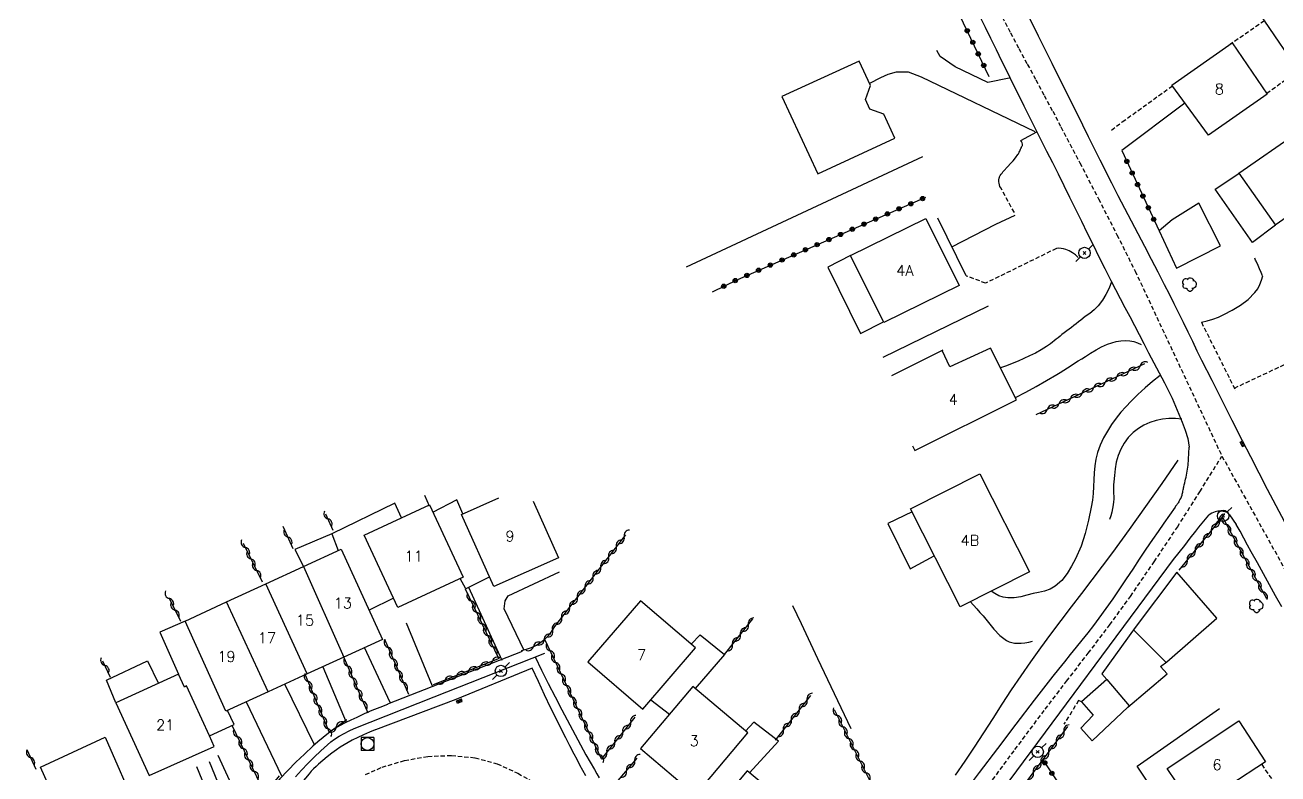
# Model space of a CAD drawing. Header units: millimetres. Extents: x 147000 to 148000, y 141000 to 142001.
# Drawn here: x 147290 to 147437.1, y 141813.2 to 141901.1 of the extents above; entities that cross this region are included whole.
import ezdxf
from ezdxf.enums import TextEntityAlignment as Align

# ---------------------------------------------------------------- set-up
doc = ezdxf.new("R2010")
doc.units = ezdxf.units.MM
doc.linetypes.add('DASHED', pattern=[0.75, 0.5, -0.25])
doc.layers.get('0').update_dxf_attribs({"linetype": 'CONTINUOUS'})
for name, color, linetype in [('W0001', 6, 'DASHED'), ('W0008', 7, 'CONTINUOUS'), ('W0014', 7, 'CONTINUOUS'), ('W0017', 7, 'CONTINUOUS'), ('W0071', 7, 'CONTINUOUS'), ('W0101', 7, 'CONTINUOUS'), ('W0104', 1, 'CONTINUOUS'), ('W0112', 1, 'DASHED'), ('W0300', 7, 'CONTINUOUS'), ('W0310', 3, 'CONTINUOUS'), ('W0323', 7, 'CONTINUOUS'), ('W0333', 7, 'CONTINUOUS'), ('W0401', 7, 'CONTINUOUS'), ('W0420', 7, 'CONTINUOUS'), ('W0473', 7, 'CONTINUOUS'), ('W0991', 7, 'CONTINUOUS'), ('W1102', 7, 'CONTINUOUS')]:
    doc.layers.add(name, color=color, linetype=linetype)
doc.styles.get("Standard").update_dxf_attribs({"font": 'romans.shx', "width": 0.85})

# ---------------------------------------------------------------- blocks, each defined once
blk = doc.blocks.new('T401')
for p, q in [((-0.3, 0.3), (0, 0.3)), ((-0.3, -0.25), (-0.3, 0.3)), ((-0.3, 0.15), (0, 0.15)), ((-0.3, 0), (0, 0)), ((0, 0.3), (0, -0.25)), ((-0.3, -0.15), (0, -0.15)), ((-0.3, -0.25), (-0.3, -0.3)), ((-0.3, -0.3), (0, -0.3)), ((0, -0.3), (0, -0.25))]:
    blk.add_line(p, q)
blk = doc.blocks.new('T473')
for p, q in [((-0.166667, 0.166667), (0.166667, -0.166667)), ((-0.166667, -0.166667), (0.166667, 0.166667)), ((0.500001, 0.500001), (1.000002, 1.000002)), ((-1.000002, -1.000002), (-0.500001, -0.500001))]:
    blk.add_line(p, q)
blk.add_ellipse((0, 0), major_axis=(0.471405, 0.471405), ratio=1, start_param=5.4977871438, end_param=11.780972451)
blk = doc.blocks.new('T300')
for p, q in [((-0.8, 0.51), (-0.86, 0.34)), ((-0.86, 0.34), (-0.86, 0.17)), ((-0.86, 0.17), (-0.74, 0.06)), ((-0.69, 0.63), (-0.8, 0.51)), ((-0.8, -0.06), (-0.74, 0.06)), ((-0.74, 0.06), (-0.69, 0.11)), ((-0.57, 0.69), (-0.69, 0.63)), ((-0.46, 0.69), (-0.57, 0.69)), ((-0.29, 0.63), (-0.46, 0.69)), ((-0.29, 0.63), (-0.17, 0.74)), ((-0.23, 0.57), (-0.29, 0.63)), ((-0.17, 0.74), (-0.06, 0.8)), ((-0.06, 0.8), (0.06, 0.8)), ((0.06, 0.8), (0.23, 0.74)), ((0.23, 0.74), (0.34, 0.63)), ((0.34, 0.63), (0.4, 0.51)), ((0.46, 0.46), (0.34, 0.46)), ((0.4, 0.51), (0.4, 0.46)), ((0.57, 0.4), (0.46, 0.46)), ((0.57, 0.4), (0.69, 0.29)), ((0.69, 0.29), (0.74, 0.17)), ((0.74, 0.06), (0.69, -0.17)), ((0.74, 0.17), (0.74, 0.06)), ((-0.8, -0.17), (-0.8, -0.06)), ((-0.8, -0.23), (-0.8, -0.17)), ((-0.74, -0.34), (-0.8, -0.23)), ((-0.69, -0.4), (-0.74, -0.34)), ((-0.51, -0.46), (-0.69, -0.4)), ((-0.4, -0.46), (-0.51, -0.46)), ((-0.4, -0.46), (-0.34, -0.46)), ((-0.34, -0.46), (-0.34, -0.4)), ((-0.34, -0.51), (-0.34, -0.46)), ((-0.29, -0.63), (-0.34, -0.51)), ((-0.17, -0.74), (-0.29, -0.63)), ((-0.06, -0.8), (-0.17, -0.74)), ((0.06, -0.8), (-0.06, -0.8)), ((0.17, -0.74), (0.06, -0.8)), ((0.23, -0.69), (0.17, -0.74)), ((0.29, -0.46), (0.23, -0.46)), ((0.29, -0.63), (0.23, -0.69)), ((0.46, -0.4), (0.29, -0.46)), ((0.34, -0.51), (0.29, -0.63)), ((0.34, -0.51), (0.34, -0.46)), ((0.57, -0.34), (0.46, -0.4)), ((0.63, -0.29), (0.57, -0.34)), ((0.69, -0.17), (0.63, -0.29))]:
    blk.add_line(p, q)
blk = doc.blocks.new('T420')
for p, q in [((0.75, 0.75), (-0.75, 0.75)), ((-0.75, 0.75), (-0.75, -0.75)), ((0.75, 0.75), (0.75, -0.75)), ((0.75, -0.75), (-0.75, -0.75))]:
    blk.add_line(p, q)
blk.add_ellipse((0, 0), major_axis=(-0.53, 0.53), ratio=1, start_param=3.926991, end_param=10.210176)
blk = doc.blocks.new('t310o')
at = {"color": 0, "linetype": 'Continuous'}
for centre, start, end in [((-0.5, 0.38), 216.8699, 323.1304), ((0.5, -0.37), 36.8699, 143.1303)]:
    blk.add_arc(centre, 0.625, start, end, dxfattribs=at)
blk = doc.blocks.new('t323o')
at = {"color": 0, "linetype": 'Continuous'}
for radius in [0.25, 0.15]:
    blk.add_circle((0, 0), radius, dxfattribs=at)

msp = doc.modelspace()

# ---------------------------------------------------------------- linework, layer by layer
at = {"layer": 'W0001'}
for points in [[(147404.73, 141902.1), (147405.7, 141900.24), (147406.68, 141898.4), (147407.67, 141896.56), (147408.67, 141894.72), (147409.66, 141892.88), (147410.65, 141891.03), (147411.62, 141889.18), (147413.83, 141884.97), (147416.02, 141880.75), (147418.19, 141876.52), (147420.32, 141872.27), (147430.51, 141850.55)], [(147381.09, 141785.6), (147395.47, 141801.95), (147399.14, 141806.59), (147402.7, 141811.32), (147406.22, 141816.08), (147409.76, 141820.82), (147412.28, 141824.11), (147414.82, 141827.4), (147417.33, 141830.7), (147419.77, 141834.07), (147422.56, 141838.12), (147425.28, 141842.21), (147427.93, 141846.36), (147430.51, 141850.55)], [(147430.51, 141850.55), (147442.05, 141829.78)], [(147330, 141813.15), (147331.94, 141814.01), (147334.58, 141814.81), (147337.31, 141815.28), (147340.08, 141815.4), (147342.85, 141815.12), (147345.44, 141814.41), (147347.88, 141813.31), (147350.17, 141811.97)]]:
    msp.add_lwpolyline(points, dxfattribs=at)
at = {"layer": 'W0008'}
for points in [[(147437.89, 141842.77), (147436.86, 141844.7), (147435.86, 141846.61), (147434.87, 141848.52), (147433.89, 141850.44), (147432.91, 141852.35), (147431.72, 141854.7), (147430.53, 141857.05), (147429.35, 141859.4), (147428.17, 141861.76), (147427.62, 141862.87), (147427.08, 141863.98), (147426.53, 141865.09), (147425.99, 141866.21), (147425.44, 141867.32), (147424.89, 141868.43), (147424.34, 141869.54), (147423.78, 141870.65), (147423.02, 141872.15), (147422.24, 141873.64), (147421.46, 141875.13), (147420.68, 141876.62), (147419.9, 141878.11), (147419.12, 141879.6), (147418.34, 141881.09), (147417.58, 141882.59), (147416.21, 141885.3), (147414.86, 141888.02), (147413.51, 141890.75), (147412.17, 141893.47), (147410.58, 141896.65), (147409, 141899.83), (147407.42, 141903.02)], [(147402.06, 141902.22), (147402.71, 141900.9), (147403.35, 141899.59), (147404, 141898.27), (147404.64, 141896.96), (147405.29, 141895.65), (147405.94, 141894.33), (147406.59, 141893.02), (147407.25, 141891.68), (147407.92, 141890.35), (147408.6, 141889.01), (147409.27, 141887.67), (147409.94, 141886.34), (147410.61, 141885), (147411.28, 141883.66), (147411.95, 141882.32), (147412.64, 141880.93), (147413.33, 141879.53), (147414.02, 141878.13), (147414.7, 141876.73), (147415.39, 141875.34), (147416.08, 141873.94), (147416.77, 141872.55), (147417.48, 141871.15), (147418.02, 141870.09), (147418.57, 141869.03), (147419.13, 141867.97), (147419.69, 141866.92), (147420.25, 141865.86), (147420.81, 141864.81), (147421.36, 141863.75), (147421.91, 141862.68), (147422.83, 141860.9), (147423.77, 141859.13), (147424.67, 141857.33), (147425.47, 141855.48), (147425.85, 141854.54), (147426.21, 141853.59), (147426.5, 141852.6), (147426.65, 141851.57)], [(147425.49, 141845.24), (147425.59, 141845.41), (147425.68, 141845.58), (147425.76, 141845.76), (147425.83, 141845.94), (147425.86, 141846.06), (147425.89, 141846.18), (147425.92, 141846.31), (147425.94, 141846.43), (147425.97, 141846.56), (147425.99, 141846.68), (147426.01, 141846.8), (147426.03, 141846.93), (147426.09, 141847.16), (147426.14, 141847.39), (147426.2, 141847.62), (147426.25, 141847.85), (147426.31, 141848.08), (147426.36, 141848.31), (147426.4, 141848.54), (147426.44, 141848.78), (147426.53, 141849.47), (147426.6, 141850.17), (147426.64, 141850.87), (147426.65, 141851.57)], [(147425.49, 141845.24), (147425.44, 141845.15), (147425.38, 141845.07), (147425.32, 141844.98), (147425.26, 141844.9), (147425.2, 141844.81), (147425.13, 141844.73), (147425.07, 141844.65), (147425.01, 141844.56), (147424.35, 141843.61), (147423.69, 141842.66), (147423.03, 141841.7), (147422.38, 141840.75), (147421.59, 141839.6), (147420.81, 141838.44), (147420.04, 141837.28), (147419.27, 141836.11), (147418.49, 141834.96), (147417.7, 141833.8), (147416.9, 141832.66), (147416.08, 141831.53), (147415.42, 141830.66), (147414.76, 141829.79), (147414.08, 141828.94), (147413.4, 141828.09), (147412.71, 141827.24), (147412.02, 141826.4), (147411.34, 141825.54), (147410.67, 141824.69), (147408.49, 141821.87), (147406.33, 141819.05), (147404.18, 141816.22), (147402.03, 141813.38), (147400.86, 141811.82)], [(147431.41, 141843.65), (147431.32, 141843.74), (147431.22, 141843.82), (147431.12, 141843.9), (147431, 141843.96), (147430.84, 141844.01), (147430.66, 141844.05), (147430.49, 141844.06), (147430.32, 141844.07), (147430.17, 141844.07), (147430.02, 141844.06), (147429.87, 141844.03), (147429.72, 141844), (147429.52, 141843.92), (147429.32, 141843.83), (147429.13, 141843.72), (147428.96, 141843.6)], [(147424.83, 141838.38), (147425.49, 141839.22), (147426.14, 141840.05), (147426.79, 141840.89), (147427.45, 141841.72), (147427.82, 141842.19), (147428.2, 141842.66), (147428.58, 141843.13), (147428.96, 141843.6)], [(147431.41, 141843.65), (147432.17, 141842.51)], [(147437.53, 141832.86), (147436.81, 141834.15), (147436.1, 141835.43), (147435.39, 141836.72), (147434.68, 141838), (147433.96, 141839.29), (147433.52, 141840.1), (147433.08, 141840.91), (147432.64, 141841.71), (147432.17, 141842.51)], [(147404.74, 141811.33), (147424.83, 141838.38)], [(147349.55, 141825.63), (147340.58, 141821.98), (147331.16, 141818.42)], [(147355.85, 141813), (147355.48, 141813.61), (147355.14, 141814.25), (147354.82, 141814.9), (147354.49, 141815.55), (147353.99, 141816.51), (147353.49, 141817.47), (147353, 141818.43), (147352.52, 141819.4), (147351.76, 141820.95), (147351.01, 141822.5), (147350.28, 141824.07), (147349.55, 141825.63)], [(147331.14, 141818.39), (147330.45, 141818.12), (147329.76, 141817.82), (147329.09, 141817.51), (147328.42, 141817.17), (147327.95, 141816.91), (147327.49, 141816.64), (147327.03, 141816.35), (147326.59, 141816.05), (147326.04, 141815.66), (147325.5, 141815.24), (147324.98, 141814.81), (147324.47, 141814.37), (147324.18, 141814.1), (147323.9, 141813.82), (147323.63, 141813.53), (147323.36, 141813.23)], [(147323.36, 141813.23), (147321.02, 141810.47)]]:
    msp.add_lwpolyline(points, dxfattribs=at)
at = {"layer": 'W0014'}
for points in [[(147435.5, 141901.62), (147439.45, 141895.8)], [(147348.37, 141827.61), (147332.59, 141821.4)], [(147338.06, 141822.29), (147351.02, 141827.42)], [(147349.89, 141826.96), (147350.66, 141825.4), (147351.44, 141823.84), (147352.24, 141822.29), (147353.04, 141820.74), (147353.97, 141818.98), (147354.9, 141817.22), (147355.85, 141815.47), (147356.85, 141813.75), (147357.14, 141813.25), (147357.43, 141812.76)], [(147328.66, 141818.54), (147338.06, 141822.29)], [(147332.58, 141821.39), (147331.66, 141821.03), (147330.75, 141820.66), (147329.85, 141820.27), (147328.96, 141819.86), (147328.28, 141819.54), (147327.6, 141819.21), (147326.93, 141818.86), (147326.28, 141818.47), (147325.63, 141818.01), (147325.01, 141817.52), (147324.41, 141817), (147323.82, 141816.47), (147322.82, 141815.55), (147321.83, 141814.59), (147320.87, 141813.62), (147319.93, 141812.63), (147319.25, 141811.88), (147318.59, 141811.12), (147317.94, 141810.35), (147317.31, 141809.57)], [(147321.77, 141812.87), (147322.49, 141813.65), (147323.22, 141814.43), (147323.96, 141815.2), (147324.73, 141815.94), (147325.12, 141816.3), (147325.52, 141816.65), (147325.93, 141816.99), (147326.36, 141817.3), (147326.91, 141817.65), (147327.48, 141817.98), (147328.06, 141818.27), (147328.66, 141818.54)]]:
    msp.add_lwpolyline(points, dxfattribs=at)
at = {"layer": 'W0017'}
for points in [[(147426.17, 141891.96), (147418.78, 141886.42)], [(147406.91, 141887.6), (147408.79, 141888.61)], [(147398.82, 141875.12), (147403.99, 141877.76), (147406.24, 141878.82)], [(147435.28, 141871.7), (147435.11, 141872.11), (147434.94, 141872.52), (147434.77, 141872.93), (147434.58, 141873.33), (147434.53, 141873.44), (147434.47, 141873.55), (147434.42, 141873.66), (147434.36, 141873.77)], [(147417.55, 141871), (147417.26, 141870.25), (147416.9, 141869.52), (147416.48, 141868.84), (147415.99, 141868.2), (147415.53, 141867.72), (147415.01, 141867.3), (147414.47, 141866.91), (147413.95, 141866.51), (147413.68, 141866.29), (147413.4, 141866.08), (147413.13, 141865.86), (147412.85, 141865.65), (147412.57, 141865.44), (147412.29, 141865.23), (147412.01, 141865.02), (147411.74, 141864.8), (147411.51, 141864.63), (147411.29, 141864.44), (147411.07, 141864.26), (147410.84, 141864.08), (147410.62, 141863.9), (147410.39, 141863.72), (147410.16, 141863.55), (147409.92, 141863.39), (147409.28, 141863), (147408.62, 141862.64), (147407.94, 141862.3), (147407.26, 141861.98), (147406.59, 141861.68), (147405.91, 141861.4), (147405.21, 141861.14), (147404.52, 141860.91)], [(147428.1, 141866.26), (147428.78, 141866.41), (147429.46, 141866.61), (147430.11, 141866.86), (147430.75, 141867.15), (147431.73, 141867.68), (147432.69, 141868.25), (147433.59, 141868.93), (147434.38, 141869.74), (147434.71, 141870.19), (147434.97, 141870.67), (147435.17, 141871.19), (147435.3, 141871.72)], [(147406.27, 141857.41), (147407.5, 141858.06), (147408.72, 141858.72), (147409.92, 141859.41), (147411.12, 141860.11), (147411.54, 141860.37), (147411.96, 141860.63), (147412.38, 141860.9), (147412.8, 141861.17), (147413.21, 141861.44), (147413.63, 141861.71), (147414.05, 141861.97), (147414.48, 141862.23), (147415.1, 141862.61), (147415.74, 141863), (147416.39, 141863.37), (147417.07, 141863.67), (147417.58, 141863.85), (147418.11, 141863.99), (147418.66, 141864.09), (147419.21, 141864.12), (147419.69, 141864.09), (147420.16, 141864), (147420.61, 141863.85), (147421.05, 141863.66)], [(147423.27, 141859.99), (147422.37, 141859.29), (147421.5, 141858.56), (147420.66, 141857.79), (147419.84, 141856.98), (147419.23, 141856.34), (147418.64, 141855.68), (147418.08, 141854.98), (147417.56, 141854.26), (147417.08, 141853.48), (147416.63, 141852.67), (147416.23, 141851.84), (147415.92, 141850.97), (147415.73, 141850.18), (147415.6, 141849.38), (147415.52, 141848.57), (147415.48, 141847.76), (147415.44, 141846.96), (147415.39, 141846.16), (147415.31, 141845.36), (147415.18, 141844.56), (147414.84, 141843.01), (147414.46, 141841.47), (147413.98, 141839.95), (147413.34, 141838.49), (147412.87, 141837.6), (147412.35, 141836.74), (147411.71, 141835.94), (147410.94, 141835.26), (147410.34, 141834.92), (147409.67, 141834.7), (147409, 141834.54), (147408.35, 141834.39), (147407.63, 141834.2), (147406.89, 141834.01), (147406.14, 141833.88), (147405.37, 141833.89), (147404.84, 141833.98), (147404.33, 141834.15), (147403.85, 141834.39), (147403.41, 141834.69)], [(147425.81, 141854.86), (147425.05, 141854.94), (147424.29, 141854.94), (147423.53, 141854.86), (147422.79, 141854.7), (147422.06, 141854.47), (147421.36, 141854.17), (147420.7, 141853.79), (147420.09, 141853.32), (147419.52, 141852.72), (147419.05, 141852.05), (147418.66, 141851.34), (147418.33, 141850.59), (147418.1, 141849.83), (147417.97, 141849.06), (147417.89, 141848.28), (147417.82, 141847.51), (147417.8, 141847.17), (147417.79, 141846.83), (147417.79, 141846.5), (147417.8, 141846.16), (147417.81, 141845.82), (147417.81, 141845.49), (147417.79, 141845.15), (147417.75, 141844.81), (147417.68, 141844.38), (147417.59, 141843.95), (147417.47, 141843.53), (147417.32, 141843.11)], [(147348.61, 141827.71), (147346.28, 141832.61), (147346.38, 141833.56), (147346.74, 141834.14), (147352.74, 141836.95)], [(147346.04, 141826.55), (147342.11, 141835.12)], [(147400.98, 141833.46), (147401.36, 141833.03), (147401.73, 141832.61), (147402.11, 141832.19), (147402.49, 141831.77), (147403.12, 141831.02), (147403.74, 141830.23), (147404.43, 141829.48), (147405.24, 141828.87), (147405.53, 141828.73), (147405.84, 141828.64), (147406.15, 141828.59), (147406.47, 141828.56), (147406.93, 141828.56), (147407.39, 141828.6), (147407.84, 141828.69), (147408.28, 141828.83)], [(147334.76, 141830.96), (147337.82, 141823.56)], [(147332.9, 141821.6), (147329.87, 141828.05)], [(147324.97, 141825.8), (147327.7, 141819.32)], [(147324.02, 141816.65), (147320.51, 141823.76)], [(147315.97, 141821.68), (147320.11, 141813)], [(147311.63, 141814.69), (147314.74, 141807.13)], [(147312.67, 141815.44), (147315.6, 141809.06), (147315.7, 141808.26)], [(147313.69, 141805.57), (147310.2, 141814.07)]]:
    msp.add_lwpolyline(points, dxfattribs=at)
at = {"layer": 'W0071'}
for points in [[(147405.54, 141894.92), (147403.05, 141894.39), (147399.2, 141896.26), (147397.44, 141897.46), (147397.04, 141898.16), (147397.06, 141898.15)], [(147389.2, 141894.33), (147390.48, 141894.99), (147391.33, 141895.39), (147392.31, 141895.64), (147393.68, 141895.65), (147395.2, 141895.08), (147408.57, 141888.64)]]:
    msp.add_lwpolyline(points, dxfattribs=at)
at = {"layer": 'W0101'}
for points in [[(147431.72, 141899.04), (147435.84, 141893.05), (147428.92, 141888.21), (147424.64, 141894.09)], [(147383.09, 141883.67), (147392.11, 141887.87), (147390.82, 141890.69), (147389.19, 141891.29), (147388.67, 141892.42), (147389.27, 141894.03), (147387.95, 141896.92), (147378.86, 141892.77)], [(147395.75, 141878.44), (147399.66, 141870.57), (147390.83, 141866.22), (147386.92, 141874.09)], [(147402.11, 141848.45), (147407.92, 141836.97), (147399.77, 141832.85), (147393.96, 141844.33)], [(147341.44, 141836.31), (147333.78, 141832.76), (147329.84, 141841.27), (147337.5, 141844.82)], [(147362.25, 141833.56), (147356.09, 141826.38), (147362.56, 141820.83), (147368.72, 141828.02)], [(147362.27, 141816.19), (147368.73, 141810.75), (147374.86, 141818.03), (147368.4, 141823.47)], [(147424.1, 141813.86), (147432.48, 141819.44), (147435.61, 141814.63), (147427.24, 141809.17)], [(147291.83, 141814.03), (147299.45, 141817.53), (147303.23, 141808.87), (147295.67, 141805.45)], [(147368.72, 141806.35), (147375.21, 141800.93), (147381.27, 141808.18), (147374.78, 141813.6)]]:
    msp.add_lwpolyline(points, close=True, dxfattribs=at)
for points in [[(147432.5, 141883.74), (147439.28, 141888.47)], [(147439.28, 141888.47), (147443.58, 141882.37), (147436.78, 141877.65)], [(147432.5, 141883.74), (147436.79, 141877.66)], [(147394.21, 141851.75), (147394.47, 141851.21), (147406.41, 141857.14), (147403.36, 141863.2), (147398.59, 141861.02), (147397.69, 141862.94), (147397.75, 141862.96)], [(147397.75, 141862.96), (147391.74, 141859.98)], [(147341.27, 141843.7), (147345.64, 141845.64)], [(147349.67, 141845.24), (147352.63, 141838.58), (147345.04, 141835.21), (147341.27, 141843.7)], [(147322.7, 141837.57), (147327.13, 141839.62), (147331.98, 141829.02), (147327.46, 141826.94)], [(147318.29, 141835.54), (147322.7, 141837.57)], [(147313.69, 141833.42), (147318.29, 141835.54)], [(147308.82, 141831.17), (147313.69, 141833.42)], [(147318.56, 141822.86), (147313.58, 141820.58), (147308.82, 141831.17)], [(147327.46, 141826.94), (147323.16, 141824.97)], [(147323.16, 141824.97), (147318.56, 141822.86)], [(147308.05, 141824.92), (147300.68, 141821.56), (147304.6, 141813.02), (147312.22, 141816.44), (147311.69, 141817.68)], [(147311.69, 141817.68), (147308.98, 141823.57), (147308.74, 141823.4), (147308.05, 141824.92)]]:
    msp.add_lwpolyline(points, dxfattribs=at)
at = {"layer": 'W0104'}
for points in [[(147436.78, 141877.65), (147436.79, 141877.66), (147434.11, 141875.62), (147429.73, 141881.86), (147432.48, 141883.72), (147432.5, 141883.74)], [(147386.92, 141874.09), (147384.24, 141872.72), (147388.08, 141864.93), (147390.78, 141866.31)], [(147334.21, 141843.29), (147333.43, 141845.01), (147326.05, 141841.43), (147326.77, 141839.45)], [(147341.42, 141843.77), (147340.71, 141845.42), (147337.86, 141843.92)], [(147394.14, 141844), (147391.3, 141842.62), (147393.93, 141837.29), (147396.74, 141838.82)], [(147326.05, 141841.43), (147321.69, 141839.59), (147322.7, 141837.58)], [(147414.03, 141821.7), (147415.38, 141820.14), (147413.95, 141818.6), (147415.28, 141817.1), (147419.47, 141821.08), (147424.07, 141824.99), (147423.3, 141825.84), (147424.04, 141826.37), (147429.9, 141831.51), (147425.21, 141836.91)], [(147425.21, 141836.91), (147420.33, 141830.43), (147416.42, 141824.98), (147417.01, 141824.32), (147414.03, 141821.7)], [(147344.52, 141836.31), (147341.75, 141834.94), (147341.11, 141836.17)], [(147333.27, 141833.86), (147330.42, 141832.44)], [(147308.82, 141831.17), (147305.83, 141829.87), (147308.05, 141824.92)], [(147368.2, 141828.47), (147369.27, 141829.57), (147372.12, 141827.26), (147368.67, 141823.25)], [(147420.12, 141830.14), (147423.96, 141826.32)], [(147300.68, 141821.57), (147299.58, 141824.23), (147304.39, 141826.51), (147305.68, 141823.84)], [(147417.01, 141824.32), (147419.64, 141821.23)], [(147311.69, 141817.68), (147314.56, 141819.01), (147313.81, 141820.68)], [(147363.49, 141821.91), (147365.68, 141820.24)], [(147427.24, 141809.17), (147427.43, 141809.07), (147425.04, 141807.42), (147420.57, 141814.15), (147430.22, 141820.92)], [(147375.06, 141813.36), (147378.48, 141817.06), (147375.58, 141819.29), (147374.6, 141818.25)]]:
    msp.add_lwpolyline(points, dxfattribs=at)
msp.add_lwpolyline([(147423.13, 141876.98), (147425.18, 141872.62), (147430.34, 141875.21), (147427.82, 141880.23), (147424.69, 141878.27)], close=True, dxfattribs=at)
at = {"layer": 'W0112'}
for points in [[(147415.56, 141914.22), (147423.39, 141919), (147428.02, 141912.33), (147435.5, 141901.64), (147431.52, 141898.9)], [(147435.78, 141893.13), (147439.6, 141895.91), (147443.1, 141890.79), (147439.53, 141888.11)], [(147417.54, 141888.81), (147418.82, 141889.78), (147424.7, 141894.01)], [(147404.55, 141882.03), (147404.46, 141882.2), (147404.39, 141882.38), (147404.35, 141882.57), (147404.32, 141882.75), (147404.32, 141882.83), (147404.32, 141882.9), (147404.33, 141882.97), (147404.34, 141883.04), (147404.36, 141883.12), (147404.37, 141883.19), (147404.4, 141883.25), (147404.42, 141883.32), (147404.5, 141883.48), (147404.59, 141883.63), (147404.7, 141883.77), (147404.81, 141883.9), (147404.87, 141883.99), (147404.94, 141884.07), (147405.02, 141884.15), (147405.09, 141884.23), (147405.16, 141884.3), (147405.24, 141884.38), (147405.31, 141884.46), (147405.38, 141884.54), (147405.69, 141884.88), (147405.99, 141885.21), (147406.29, 141885.56), (147406.56, 141885.93), (147406.62, 141886.04), (147406.68, 141886.14), (147406.73, 141886.24), (147406.78, 141886.35), (147406.82, 141886.46), (147406.87, 141886.57), (147406.92, 141886.67), (147406.97, 141886.78), (147407, 141886.83), (147407.04, 141886.89), (147407.07, 141886.95), (147407.09, 141887.02), (147407.09, 141887.17), (147407.06, 141887.33), (147406.99, 141887.47), (147406.9, 141887.6)], [(147406.15, 141879.12), (147404.55, 141882.05)], [(147411.08, 141874.91), (147402.78, 141870.84), (147400.51, 141871.68)], [(147413.65, 141873.85), (147413.33, 141874.15), (147412.98, 141874.41), (147412.59, 141874.62), (147412.19, 141874.79), (147411.92, 141874.87), (147411.65, 141874.92), (147411.37, 141874.94), (147411.09, 141874.93)], [(147428.1, 141866.26), (147432.13, 141858.2)], [(147431.97, 141858.52), (147440.95, 141862.75)], [(147414.03, 141821.7), (147413.69, 141821.84), (147411.97, 141819.05)], [(147435.18, 141814.32), (147437.03, 141811.64)]]:
    msp.add_lwpolyline(points, dxfattribs=at)
at = {"layer": 'W0300'}
for points in [[(147367.65, 141872.76), (147395.39, 141885.7)], [(147403.07, 141868.16), (147390.7, 141862.12)], [(147425.35, 141850.07), (147423.45, 141847.34), (147421.54, 141844.63), (147419.61, 141841.92), (147417.66, 141839.23), (147416.47, 141837.62), (147415.26, 141836.02), (147414.04, 141834.42), (147412.82, 141832.83), (147411.6, 141831.23), (147410.39, 141829.63), (147409.2, 141828.01), (147408.03, 141826.38), (147406.9, 141824.74), (147405.78, 141823.08), (147404.69, 141821.41), (147403.61, 141819.73), (147402.53, 141818.05), (147401.44, 141816.37), (147400.34, 141814.71), (147399.22, 141813.06)], [(147386.99, 141818.51), (147385.05, 141822.62), (147383.1, 141826.73), (147381.16, 141830.83), (147380.16, 141832.94)]]:
    msp.add_lwpolyline(points, dxfattribs=at)
at = {"layer": 'W0310'}
for points in [[(147421.42, 141861.36), (147408.67, 141855.4)], [(147337.51, 141844.68), (147336.97, 141845.9)], [(147326.2, 141841.81), (147325.34, 141843.73)], [(147425.48, 141837.14), (147430.57, 141843.35), (147435.75, 141833.81)], [(147321.49, 141839.67), (147320.33, 141842.27)], [(147352.11, 141830.38), (147360.55, 141841.3)], [(147315.63, 141840.32), (147317.86, 141835.77)], [(147308.3, 141831.13), (147306.94, 141833.89)], [(147345.62, 141826.78), (147341.74, 141834.9)], [(147372.12, 141827.26), (147375.47, 141831.43)], [(147348.28, 141827.72), (147348.89, 141827.87), (147349.48, 141828.08), (147350.05, 141828.36), (147350.58, 141828.7), (147351.03, 141829.06), (147351.45, 141829.46), (147351.82, 141829.91), (147352.13, 141830.4)], [(147332.23, 141829.05), (147335.05, 141822.57)], [(147361.59, 141819.9), (147357.68, 141815.01), (147351.04, 141829.02)], [(147299.12, 141826.51), (147300.03, 141824.6)], [(147330.32, 141820.37), (147327.38, 141827.12)], [(147345.67, 141826.79), (147337.93, 141823.68)], [(147322.92, 141824.87), (147325.72, 141818.12), (147327.78, 141819.61)], [(147378.11, 141817.2), (147382.26, 141822.45)], [(147392.74, 141805.32), (147385.05, 141820.74)], [(147319.85, 141812.99), (147318.19, 141810.92), (147314.33, 141818.92)], [(147388.89, 141788.64), (147396.55, 141798.77), (147405.84, 141809.98), (147412.44, 141818.81)], [(147290.24, 141816.1), (147291.29, 141813.79)], [(147359.66, 141812.44), (147361.89, 141815.09)]]:
    msp.add_lwpolyline(points, dxfattribs=at)
at = {"layer": 'W0323'}
for points in [[(147403.21, 141895.06), (147397.58, 141906.81)], [(147418.77, 141886.41), (147423.13, 141876.98)], [(147370.7, 141869.82), (147373.68, 141871.28), (147395.74, 141880.94)], [(147409.5, 141814.86), (147416.21, 141804.82), (147421.09, 141796.88)]]:
    msp.add_lwpolyline(points, dxfattribs=at)
at = {"layer": 'W0333'}
msp.add_lwpolyline([(147400.51, 141871.69), (147397.17, 141878.49)], dxfattribs=at)
at = {"layer": 'W1102'}
for points in [[(147322.7, 141837.58), (147327.46, 141826.94)], [(147323.16, 141824.97), (147318.29, 141835.54)], [(147318.56, 141822.86), (147313.69, 141833.42)]]:
    msp.add_lwpolyline(points, dxfattribs=at)

# ---------------------------------------------------------------- block references
at = {"layer": 'W0300'}
for p in [(147426.76, 141870.67), (147434.59, 141832.95)]:
    msp.add_blockref('T300', p, dxfattribs=at)
at = {"layer": 'W0310'}
for p, rotation in [((147420.9, 141861.12), 205.0309045697217), ((147418.18, 141859.85), 205.0309045697217), ((147419.54, 141860.48), 205.0309045697217), ((147415.46, 141858.58), 205.0309045697217), ((147416.82, 141859.21), 205.0309045697217), ((147411.38, 141856.67), 205.0309045697217), ((147412.74, 141857.31), 205.0309045697217), ((147414.1, 141857.94), 205.0309045697217), ((147410.02, 141856.04), 205.0309045697217), ((147325.59, 141843.18), 113.8846699186445), ((147429.29, 141841.79), 50.6965212307555), ((147430.24, 141842.95), 50.6965212307555), ((147431.03, 141842.49), 298.5233201040836), ((147320.88, 141841.04), 114.1794131146789), ((147360.36, 141841.06), 52.30410070058591), ((147428.34, 141840.63), 50.6965212307555), ((147431.75, 141841.17), 298.5233201040836), ((147315.88, 141839.81), 296.1140236070517), ((147359.44, 141839.88), 52.30410070058591), ((147427.39, 141839.46), 50.6965212307555), ((147432.47, 141839.85), 298.5233201040836), ((147316.54, 141838.46), 296.1140236070517), ((147357.61, 141837.5), 52.30410070058591), ((147358.53, 141838.69), 52.30410070058591), ((147426.44, 141838.3), 50.6965212307555), ((147433.18, 141838.54), 298.5233201040836), ((147433.9, 141837.22), 298.5233201040836), ((147317.2, 141837.11), 296.1140236070517), ((147356.69, 141836.31), 52.30410070058591), ((147434.61, 141835.9), 298.5233201040836), ((147355.77, 141835.13), 52.30410070058591), ((147435.33, 141834.58), 298.5233201040836), ((147306.97, 141833.82), 116.295584477035), ((147342.39, 141833.55), 115.5200082210495), ((147354.86, 141833.94), 52.30410070058591), ((147307.63, 141832.47), 116.295584477035), ((147343.03, 141832.2), 115.5200082210495), ((147353.02, 141831.57), 52.30410070058591), ((147353.94, 141832.75), 52.30410070058591), ((147343.68, 141830.84), 115.5200082210495), ((147351.95, 141830.11), 56.85094400480904), ((147374.94, 141830.76), 51.21898851255013), ((147344.32, 141829.49), 115.5200082210495), ((147350.96, 141828.99), 38.41795732578122), ((147373.06, 141828.43), 51.21898851255013), ((147374, 141829.59), 51.21898851255013), ((147332.65, 141828.07), 293.5894383901559), ((147344.97, 141828.14), 115.5200082210495), ((147349.7, 141828.19), 26.12930007219763), ((147351.68, 141827.67), 115.3621669489747), ((147299.39, 141825.96), 295.4716177667405), ((147327.92, 141825.87), 113.5407453165317), ((147333.25, 141826.69), 293.5894383901559), ((147343.5, 141825.91), 201.8588200679433), ((147344.89, 141826.47), 201.8588200679433), ((147352.32, 141826.31), 115.3621669489747), ((147323.25, 141824.08), 292.4909156168273), ((147328.52, 141824.49), 113.5407453165317), ((147333.85, 141825.32), 293.5894383901559), ((147334.45, 141823.95), 293.5894383901559), ((147340.71, 141824.8), 201.8588200679433), ((147342.1, 141825.36), 201.8588200679433), ((147352.97, 141824.96), 115.3621669489747), ((147323.83, 141822.7), 292.4909156168273), ((147329.12, 141823.12), 113.5407453165317), ((147339.32, 141824.24), 201.8588200679433), ((147353.61, 141823.6), 115.3621669489747), ((147324.4, 141821.31), 292.4909156168273), ((147329.72, 141821.74), 113.5407453165317), ((147354.25, 141822.24), 115.3621669489747), ((147381.83, 141821.91), 51.78410815591666), ((147324.97, 141819.93), 292.4909156168273), ((147354.89, 141820.89), 115.3621669489747), ((147355.54, 141819.53), 115.3621669489747), ((147380.9, 141820.73), 51.78410815591666), ((147385.38, 141820.08), 116.4906990522344), ((147325.55, 141818.54), 292.4909156168273), ((147326.56, 141818.73), 35.9544337404532), ((147356.18, 141818.18), 115.3621669489747), ((147361.11, 141819.3), 231.401661745222), ((147379.04, 141818.38), 51.78410815591666), ((147379.97, 141819.55), 51.78410815591666), ((147386.05, 141818.74), 116.4906990522344), ((147411.97, 141818.18), 53.17793287600549), ((147314.98, 141817.57), 115.8151869874154), ((147356.82, 141816.82), 115.3621669489747), ((147359.24, 141816.95), 231.401661745222), ((147360.17, 141818.13), 231.401661745222), ((147386.72, 141817.4), 116.4906990522344), ((147411.07, 141816.98), 53.17793287600549), ((147290.67, 141815.15), 294.515884323099), ((147315.63, 141816.22), 115.8151869874154), ((147357.46, 141815.47), 115.3621669489747), ((147358.3, 141815.78), 231.401661745222), ((147387.39, 141816.06), 116.4906990522344), ((147410.18, 141815.78), 53.17793287600549), ((147316.28, 141814.87), 115.8151869874154), ((147361.59, 141814.74), 49.97176979478126), ((147388.06, 141814.71), 116.4906990522344), ((147409.28, 141814.58), 53.17793287600549), ((147316.94, 141813.52), 115.8151869874154), ((147360.63, 141813.59), 49.97176979478126), ((147388.73, 141813.37), 116.4906990522344), ((147408.38, 141813.38), 53.17793287600549)]:
    msp.add_blockref('t310o', p, dxfattribs=dict(at, rotation=rotation))
at = {"layer": 'W0323'}
for p, rotation in [((147400.62, 141900.47), 115.6051622643518), ((147401.27, 141899.12), 115.6051622643518), ((147401.91, 141897.76), 115.6051622643518), ((147402.56, 141896.41), 115.6051622643518), ((147419.35, 141885.14), 294.8244186383058), ((147419.98, 141883.78), 294.8244186383058), ((147420.61, 141882.42), 294.8244186383058), ((147395.37, 141880.77), 23.63114823751641), ((147421.24, 141881.06), 294.8244186383058), ((147392.62, 141879.57), 23.63114823751641), ((147394, 141880.17), 23.63114823751641), ((147421.87, 141879.7), 294.8244186383058), ((147388.5, 141877.77), 23.63114823751641), ((147389.87, 141878.37), 23.63114823751641), ((147391.25, 141878.97), 23.63114823751641), ((147422.5, 141878.34), 294.8244186383058), ((147385.75, 141876.56), 23.63114823751641), ((147387.12, 141877.17), 23.63114823751641), ((147381.63, 141874.76), 23.63114823751641), ((147383, 141875.36), 23.63114823751641), ((147384.38, 141875.96), 23.63114823751641), ((147378.88, 141873.56), 23.63114823751641), ((147380.25, 141874.16), 23.63114823751641), ((147374.76, 141871.75), 23.63114823751641), ((147376.13, 141872.36), 23.63114823751641), ((147377.51, 141872.96), 23.63114823751641), ((147372.04, 141870.48), 26.18345778199658), ((147373.39, 141871.14), 26.18345778199658), ((147409.72, 141814.53), 303.7742524575834), ((147410.55, 141813.29), 303.7742524575834)]:
    msp.add_blockref('t323o', p, dxfattribs=dict(at, rotation=rotation))
at = {"layer": 'W0401'}
for p, rotation in [((147433.05, 141852.05), 27.01412580991813), ((147340.96, 141821.9), 112.1253862650138)]:
    msp.add_blockref('T401', p, dxfattribs=dict(at, rotation=rotation))
at = {"layer": 'W0420'}
msp.add_blockref('T420', (147330.22, 141816.74), dxfattribs=at)
at = {"layer": 'W0473'}
for p in [(147414.38, 141874.39), (147430.66, 141843.52), (147345.89, 141825.31), (147408.89, 141815.81)]:
    msp.add_blockref('T473', p, dxfattribs=at)

# ---------------------------------------------------------------- texts
at = {"layer": 'W0991'}
for s, p in [('8', (147430.21, 141893.63)), ('4A', (147393.29, 141872.33)), ('4', (147398.98, 141857.2)), ('9', (147346.95, 141841.14)), ('4B', (147400.94, 141840.65)), ('11', (147335.64, 141838.79)), ('13', (147327.33, 141833.28)), ('15', (147322.89, 141831.27)), ('17', (147318.42, 141829.2)), ('19', (147313.67, 141827)), ('7', (147362.4, 141827.2)), ('21', (147306.48, 141818.97)), ('3', (147368.57, 141817.11)), ('6', (147429.93, 141814.3))]:
    msp.add_text(s, height=1.25, dxfattribs=at).set_placement(p, align=Align.MIDDLE_CENTER)

doc.saveas('drawing.dxf')
